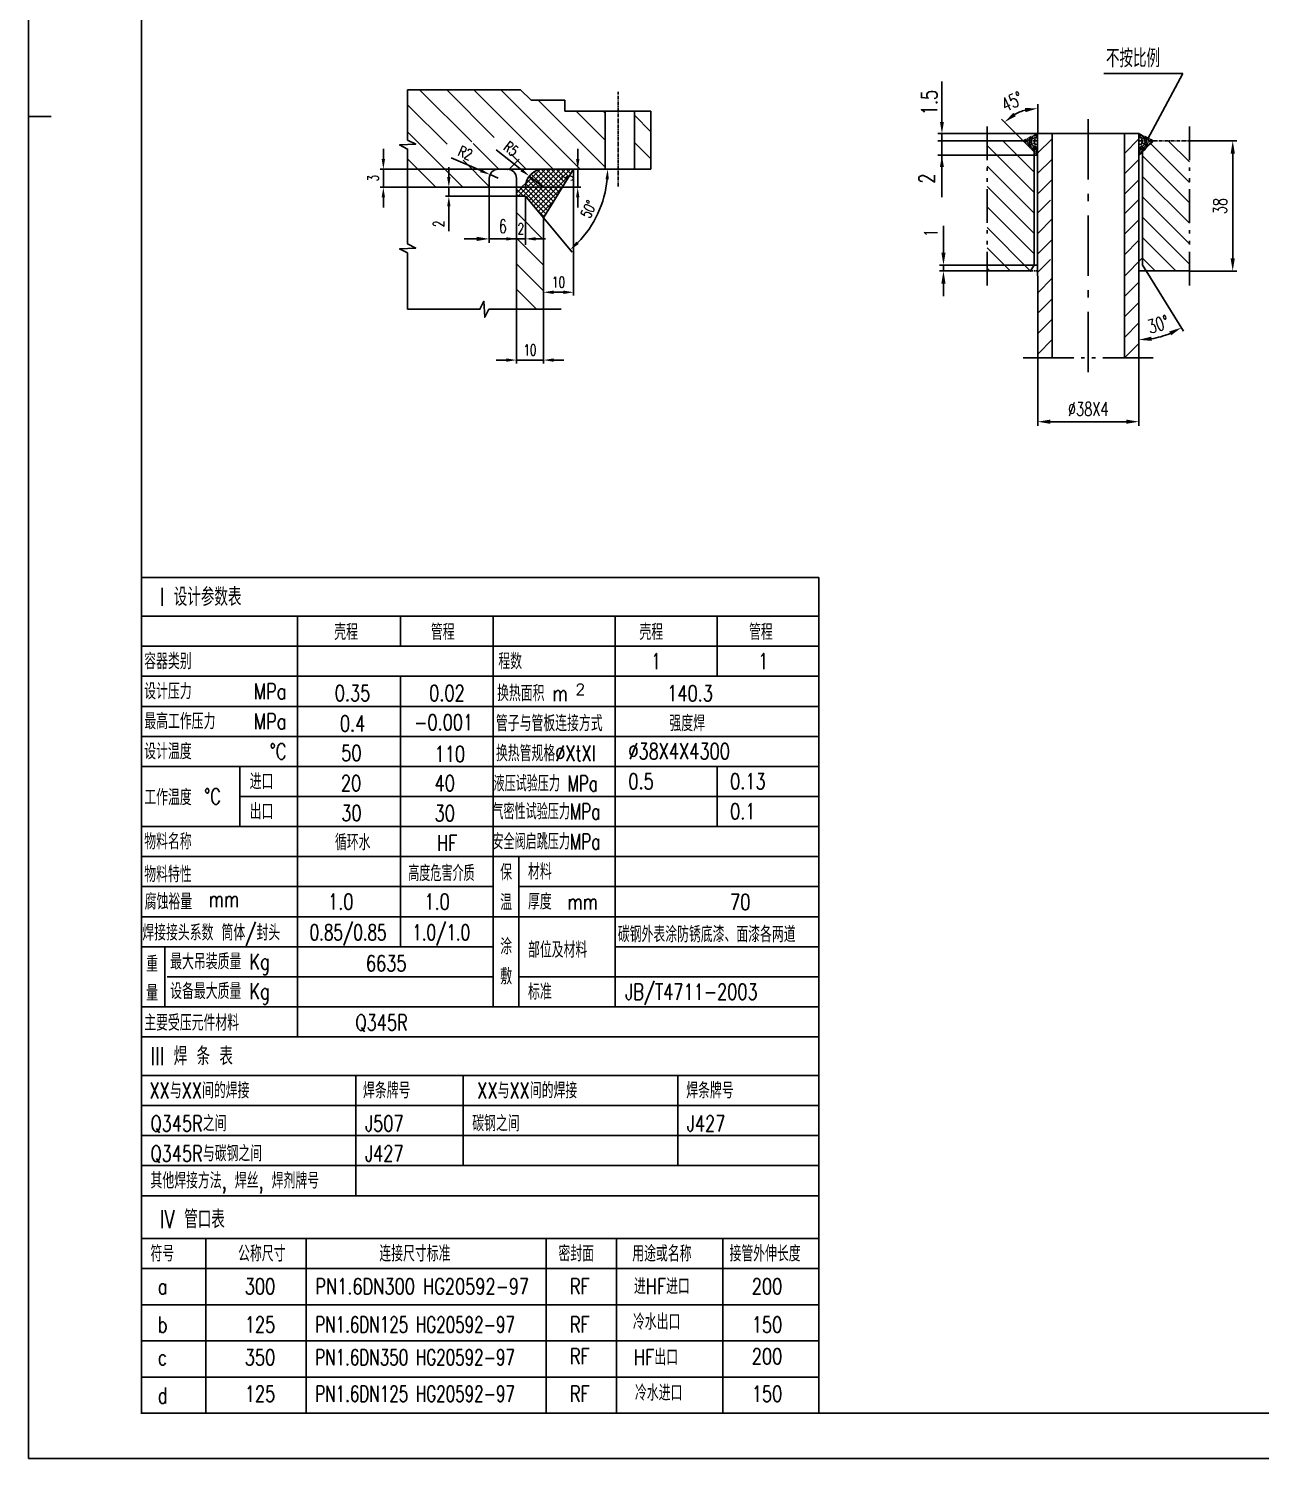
# Model space of a CAD drawing. Extents: x 13635 to 24147, y 6397 to 13822.
# Drawn here: x 13635 to 17045, y 6397 to 10353 of the extents above; entities that cross this region are included whole.
import ezdxf
from ezdxf.enums import TextEntityAlignment as Align

# ---------------------------------------------------------------- set-up
doc = ezdxf.new("R2010")
doc.units = 0
doc.header["$LTSCALE"] = 8
doc.linetypes.add('CENTER', pattern=[2, 1.25, -0.25, 0.25, -0.25])
for name, color, linetype in [('1', 1, 'Continuous'), ('2', 7, 'CENTER'), ('center', 2, 'CENTER'), ('HGJ', 1, 'Continuous'), ('hgjy', 7, 'Continuous'), ('K1', 4, 'Continuous'), ('tank', 1, 'Continuous'), ('zz', 1, 'Continuous')]:
    doc.layers.add(name, color=color, linetype=linetype)
doc.styles.add('hzfs', font='simplex.shx', dxfattribs={"width": 0.7, "bigfont": 'hzfs.shx'})
doc.styles.get("Standard").update_dxf_attribs({"font": 'txt', "width": 0.7, "bigfont": 'hztxt.shx'})
doc.dimstyles.new('ISO-25', dxfattribs={"dimtxt": 2.5, "dimasz": 2.5, "dimexe": 1.25, "dimexo": 0.625, "dimtad": 1, "dimtxsty": 'Standard', "dimcen": 2.5, "dimadec": 0, "dimazin": 0, "dimtfac": 1, "dimtmove": 0, "dimatfit": 3, "dimfxl": 1, "dimarcsym": 0})
doc.dimstyles.get("Standard").update_dxf_attribs({"dimtxt": 0.18, "dimasz": 0.18, "dimexe": 0.18, "dimexo": 0.0625, "dimgap": 0.09, "dimtad": 0, "dimtih": 1, "dimtoh": 1, "dimdec": 4, "dimzin": 0, "dimdsep": 46, "dimtxsty": 'Standard', "dimcen": 0.09, "dimadec": 0, "dimazin": 0, "dimtfac": 1, "dimtdec": 4, "dimtofl": 0, "dimtmove": 0, "dimatfit": 3, "dimfxl": 1, "dimtolj": 1, "dimtzin": 0, "dimarcsym": 0})

# ---------------------------------------------------------------- blocks, each defined once
blk = doc.blocks.new('*D156')
at = {"layer": 'Defpoints', "color": 0}
for p in [(14912.3, 9948.4), (14935.2, 9938.5)]:
    blk.add_point(p, dxfattribs=at)
at = {"layer": 'hgjy', "color": 4, "lineweight": -2}
for p, q in [((14886.6, 9959.5), (14804.8, 9994.8)), ((14935.2, 9938.5), (14912.3, 9948.4))]:
    blk.add_line(p, q, dxfattribs=at)
at = {"layer": 'hgjy', "color": 4}
blk.add_solid([(14888.4, 9963.8), (14884.7, 9955.2), (14912.3, 9948.4)], dxfattribs=at)
at = {"layer": 'hgjy', "color": 7, "insert": (14844, 10008.4), "char_height": 30, "attachment_point": 5, "rotation": 336.6453, "style": 'hzfs'}
blk.add_mtext('\\A1;R2', dxfattribs=at)
blk = doc.blocks.new('*D157')
at = {"layer": 'Defpoints', "color": 0}
for p in [(15020.9, 9944.4), (15060.2, 9913.5)]:
    blk.add_point(p, dxfattribs=at)
at = {"layer": 'hgjy', "color": 4, "lineweight": -2}
for p, q in [((14998.9, 9961.7), (14928.9, 10016.7)), ((15060.2, 9913.5), (15020.9, 9944.4))]:
    blk.add_line(p, q, dxfattribs=at)
at = {"layer": 'hgjy', "color": 4}
blk.add_solid([(15001.8, 9965.3), (14996, 9958), (15020.9, 9944.4)], dxfattribs=at)
at = {"layer": 'hgjy', "color": 7, "insert": (14970.2, 10019.8), "char_height": 30, "attachment_point": 5, "rotation": 321.826, "style": 'hzfs'}
blk.add_mtext('\\A1;R5', dxfattribs=at)
blk = doc.blocks.new('*D177')
at = {"color": 4, "lineweight": -2}
for p, q in [((14616.9, 9991.5), (14616.9, 10019.5)), ((15060.2, 9963.5), (14607.9, 9963.5)), ((14616.9, 9963.5), (14616.9, 9913.5)), ((14684.1, 9913.5), (14607.9, 9913.5)), ((14616.9, 9885.5), (14616.9, 9857.5))]:
    blk.add_line(p, q, dxfattribs=at)
at = {"color": 4}
for points in [[(14612.3, 9991.5), (14621.6, 9991.5), (14616.9, 9963.5)], [(14612.3, 9885.5), (14621.6, 9885.5), (14616.9, 9913.5)]]:
    blk.add_solid(points, dxfattribs=at)
at = {"layer": 'Defpoints', "color": 0}
for p in [(15060.2, 9963.5), (14616.9, 9913.5), (14684.1, 9913.5)]:
    blk.add_point(p, dxfattribs=at)
at = {"color": 7, "insert": (14588.9, 9938.5), "char_height": 30, "attachment_point": 5, "rotation": 90, "style": 'hzfs'}
blk.add_mtext('\\A1;3', dxfattribs=at)
blk = doc.blocks.new('*D178')
at = {"color": 4, "lineweight": -2}
for p, q in [((14798.2, 9941.5), (14798.2, 9969.5)), ((14985.2, 9913.5), (14789.2, 9913.5)), ((14798.2, 9913.5), (14798.2, 9888.5)), ((14985.2, 9888.5), (14789.2, 9888.5)), ((14798.2, 9860.5), (14798.2, 9792.5))]:
    blk.add_line(p, q, dxfattribs=at)
at = {"color": 4}
for points in [[(14793.5, 9941.5), (14802.8, 9941.5), (14798.2, 9913.5)], [(14793.5, 9860.5), (14802.8, 9860.5), (14798.2, 9888.5)]]:
    blk.add_solid(points, dxfattribs=at)
at = {"layer": 'Defpoints', "color": 0}
for p in [(14985.2, 9913.5), (14798.2, 9888.5), (14985.2, 9888.5)]:
    blk.add_point(p, dxfattribs=at)
at = {"color": 7, "insert": (14770.2, 9812.5), "char_height": 30, "attachment_point": 5, "rotation": 90, "style": 'hzfs'}
blk.add_mtext('\\A1;2', dxfattribs=at)
blk = doc.blocks.new('*D179')
at = {"color": 4, "lineweight": -2}
for p, q in [((14985.2, 9576), (14985.2, 9426.4)), ((15060.2, 9576), (15060.2, 9426.4)), ((14957.2, 9435.4), (14929.2, 9435.4)), ((15060.2, 9435.4), (14985.2, 9435.4)), ((15088.2, 9435.4), (15116.2, 9435.4))]:
    blk.add_line(p, q, dxfattribs=at)
at = {"color": 4}
for points in [[(14957.2, 9440.1), (14957.2, 9430.7), (14985.2, 9435.4)], [(15088.2, 9440.1), (15088.2, 9430.7), (15060.2, 9435.4)]]:
    blk.add_solid(points, dxfattribs=at)
at = {"layer": 'Defpoints', "color": 0}
for p in [(14985.2, 9576), (15060.2, 9576), (14985.2, 9435.4)]:
    blk.add_point(p, dxfattribs=at)
at = {"color": 7, "insert": (15022.7, 9463.4), "char_height": 30, "attachment_point": 5, "style": 'hzfs'}
blk.add_mtext('\\A1;10', dxfattribs=at)
blk = doc.blocks.new('*D180')
at = {"color": 4, "lineweight": -2}
for p, q in [((15143.3, 9963.5), (15143.3, 9614)), ((15060.2, 9828.9), (15060.2, 9614)), ((15115.3, 9623), (15088.2, 9623))]:
    blk.add_line(p, q, dxfattribs=at)
at = {"color": 4}
for points in [[(15088.2, 9627.7), (15088.2, 9618.3), (15060.2, 9623)], [(15115.3, 9627.7), (15115.3, 9618.3), (15143.3, 9623)]]:
    blk.add_solid(points, dxfattribs=at)
at = {"layer": 'Defpoints', "color": 0}
for p in [(15143.3, 9963.5), (15060.2, 9828.9), (15060.2, 9623)]:
    blk.add_point(p, dxfattribs=at)
at = {"color": 7, "insert": (15101.8, 9651), "char_height": 30, "attachment_point": 5, "style": 'hzfs'}
blk.add_mtext('\\A1;10', dxfattribs=at)
blk = doc.blocks.new('*D181')
at = {"color": 4, "lineweight": -2}
for p, q in [((14985.2, 9888.5), (14985.2, 9761.8)), ((15010.2, 9888.5), (15010.2, 9761.8)), ((14957.2, 9770.8), (14929.2, 9770.8)), ((15010.2, 9770.8), (14985.2, 9770.8)), ((15038.2, 9770.8), (15066.2, 9770.8))]:
    blk.add_line(p, q, dxfattribs=at)
at = {"color": 4}
for points in [[(14957.2, 9775.4), (14957.2, 9766.1), (14985.2, 9770.8)], [(15038.2, 9775.4), (15038.2, 9766.1), (15010.2, 9770.8)]]:
    blk.add_solid(points, dxfattribs=at)
at = {"layer": 'Defpoints', "color": 0}
for p in [(14985.2, 9888.5), (15010.2, 9888.5), (14985.2, 9770.8)]:
    blk.add_point(p, dxfattribs=at)
at = {"color": 7, "insert": (14997.7, 9798.8), "char_height": 30, "attachment_point": 5, "style": 'hzfs'}
blk.add_mtext('\\A1;2', dxfattribs=at)
blk = doc.blocks.new('*D182')
at = {"color": 4, "lineweight": -2}
for p, q in [((15155, 9991.5), (15155, 10019.5)), ((15230.5, 9963.5), (15146, 9963.5)), ((15155, 9913.5), (15155, 9963.5)), ((15010.2, 9913.5), (15164, 9913.5)), ((15155, 9885.5), (15155, 9857.5))]:
    blk.add_line(p, q, dxfattribs=at)
at = {"color": 4}
for points in [[(15150.4, 9991.5), (15159.7, 9991.5), (15155, 9963.5)], [(15150.4, 9885.5), (15159.7, 9885.5), (15155, 9913.5)]]:
    blk.add_solid(points, dxfattribs=at)
at = {"layer": 'Defpoints', "color": 0}
for p in [(15155, 9963.5), (15230.5, 9963.5), (15010.2, 9913.5)]:
    blk.add_point(p, dxfattribs=at)
at = {"color": 7, "insert": (15127, 9938.5), "char_height": 30, "attachment_point": 5, "rotation": 90, "style": 'hzfs'}
blk.add_mtext('\\A1;3', dxfattribs=at)
blk = doc.blocks.new('*D183')
at = {"color": 4, "lineweight": -2}
blk.add_line((15060.2, 9828.9), (15139.9, 9733.9), dxfattribs=at)
blk.add_arc((14947.3, 9963.5), 290.6, 315.5225, 354.4775, dxfattribs=at)
at = {"color": 4}
for points in [[(15231.9, 9935.7), (15241.2, 9935.3), (15237.9, 9963.5)], [(15157.8, 9756.4), (15151.5, 9763.3), (15134.1, 9740.8)]]:
    blk.add_solid(points, dxfattribs=at)
at = {"layer": 'Defpoints', "color": 0}
for p in [(15060.2, 9963.5), (15357.1, 9963.5), (15010.2, 9888.5), (15060.2, 9828.9), (15190.1, 9803.8)]:
    blk.add_point(p, dxfattribs=at)
at = {"color": 7, "insert": (15185.3, 9852.5), "char_height": 30, "attachment_point": 5, "rotation": 65, "style": 'hzfs'}
blk.add_mtext('\\A1;50°', dxfattribs=at)
blk = doc.blocks.new('*D163')
at = {"color": 4, "lineweight": -2}
for p, q in [((16167.4, 9733), (16167.4, 9806.7)), ((16418.1, 9697.9), (16156.1, 9698)), ((16167.4, 9682), (16167.4, 9698)), ((16288.2, 9682), (16156.1, 9682)), ((16167.4, 9647), (16167.4, 9612))]:
    blk.add_line(p, q, dxfattribs=at)
at = {"color": 4}
for points in [[(16161.6, 9733), (16173.2, 9733), (16167.4, 9698)], [(16161.5, 9647), (16173.2, 9647), (16167.4, 9682)]]:
    blk.add_solid(points, dxfattribs=at)
at = {"layer": 'Defpoints', "color": 0}
for p in [(16167.4, 9698), (16418.1, 9697.9), (16288.2, 9682)]:
    blk.add_point(p, dxfattribs=at)
at = {"color": 7, "insert": (16132.4, 9787.3), "char_height": 37.5, "attachment_point": 5, "rotation": 89.9894, "style": 'hzfs'}
blk.add_mtext('1', dxfattribs=at)
blk = doc.blocks.new('*D164')
at = {"color": 4, "lineweight": -2}
for p, q in [((16848.2, 10041.8), (16979.5, 10041.8)), ((16968.2, 10006.8), (16968.1, 9716.8)), ((16848.2, 9681.8), (16979.4, 9681.8))]:
    blk.add_line(p, q, dxfattribs=at)
at = {"color": 4}
for points in [[(16962.4, 10006.8), (16974, 10006.8), (16968.2, 10041.8)], [(16962.3, 9716.8), (16974, 9716.8), (16968.1, 9681.8)]]:
    blk.add_solid(points, dxfattribs=at)
at = {"layer": 'Defpoints', "color": 0}
for p in [(16848.2, 10041.8), (16848.2, 9681.8), (16968.1, 9681.8)]:
    blk.add_point(p, dxfattribs=at)
at = {"color": 7, "insert": (16933.2, 9861.4), "char_height": 37.5, "attachment_point": 5, "rotation": 89.9894, "style": 'hzfs'}
blk.add_mtext('38', dxfattribs=at)
blk = doc.blocks.new('*D165')
at = {"color": 4, "lineweight": -2}
blk.add_line((16728.2, 9681.9), (16832, 9515.8), dxfattribs=at)
blk.add_arc((16708.2, 9713.9), 222.4, 279.0274, 292.9667, dxfattribs=at)
at = {"color": 4}
for points in [[(16743.6, 9488.5), (16742.7, 9500.1), (16708.2, 9491.6)], [(16792.3, 9514.4), (16797.7, 9504), (16826, 9525.3)]]:
    blk.add_solid(points, dxfattribs=at)
at = {"layer": 'Defpoints', "color": 0}
for p in [(16708.2, 9704.6), (16718.2, 9697.9), (16728.2, 9681.9), (16749.4, 9495.4), (16708.2, 9441.9)]:
    blk.add_point(p, dxfattribs=at)
at = {"color": 7, "insert": (16762, 9534.4), "char_height": 37.5, "attachment_point": 5, "rotation": 16.6951, "style": 'hzfs'}
blk.add_mtext('30%%D', dxfattribs=at)
blk = doc.blocks.new('*D166')
at = {"color": 4, "lineweight": -2}
for p, q in [((16428.2, 9441.9), (16428.2, 9253.6)), ((16708.2, 9441.9), (16708.2, 9253.6)), ((16463.2, 9264.9), (16673.2, 9264.9))]:
    blk.add_line(p, q, dxfattribs=at)
at = {"color": 4}
for points in [[(16463.2, 9270.7), (16463.2, 9259.1), (16428.2, 9264.9)], [(16673.2, 9270.7), (16673.2, 9259.1), (16708.2, 9264.9)]]:
    blk.add_solid(points, dxfattribs=at)
at = {"layer": 'Defpoints', "color": 0}
for p in [(16428.2, 9441.9), (16708.2, 9441.9), (16708.2, 9264.9)]:
    blk.add_point(p, dxfattribs=at)
at = {"color": 7, "insert": (16568.2, 9299.9), "char_height": 37.5, "attachment_point": 5, "style": 'hzfs'}
blk.add_mtext('%%C38X4', dxfattribs=at)
blk = doc.blocks.new('*D167')
at = {"color": 4, "lineweight": -2}
for p, q in [((16428.2, 10061.9), (16428.2, 10143)), ((16388.3, 10041.9), (16328.5, 10101.7))]:
    blk.add_line(p, q, dxfattribs=at)
blk.add_arc((16428.2, 10002), 129.7, 105.5059, 119.4837, dxfattribs=at)
at = {"color": 4}
for points in [[(16392.7, 10132.8), (16394.3, 10121.3), (16428.2, 10131.8)], [(16367.8, 10110.3), (16360.8, 10119.6), (16336.5, 10093.8)]]:
    blk.add_solid(points, dxfattribs=at)
at = {"layer": 'Defpoints', "color": 0}
for p in [(16394.6, 10127.3), (16428.2, 10061.9), (16388.3, 10041.9), (16428.3, 10001.9), (16428.2, 9895.6)]:
    blk.add_point(p, dxfattribs=at)
at = {"color": 7, "insert": (16357.5, 10150.8), "char_height": 37.5, "attachment_point": 5, "rotation": 25.3928, "style": 'hzfs'}
blk.add_mtext('45°', dxfattribs=at)

msp = doc.modelspace()

# ---------------------------------------------------------------- hatches: boundary and pattern name
h = msp.add_hatch()
h.set_pattern_fill('ANSI37', color=256, scale=78.125, angle=-90, style=0)
h.set_pattern_definition([(315, (12131.938, 21917.759), (6.90534, 6.90534), []), (45, (12131.938, 21917.759), (-6.90534, 6.90534), [])])
h.paths.add_polyline_path([(15060.21502, 9828.87964), (15143.32811, 9963.46731), (15060.21502, 9963.46731, 0.4142135624), (15010.21502, 9913.46731), (14985.21502, 9913.46731), (14985.21502, 9888.46731), (15010.21502, 9888.46731)])

# ---------------------------------------------------------------- linework, layer by layer
for p, q in [((13634.88427, 13821.68095), (13634.88427, 6396.68095)), ((16611.19919, 10228.0197), (16829.93106, 10228.0197)), ((16829.93106, 10228.0197), (16732.1649, 10045.90009)), ((14717.39912, 10183.10471), (14861.40818, 10039.09566)), ((14792.23459, 10183.10471), (14923.85455, 10051.48476)), ((14867.07006, 10183.10471), (15086.70746, 9963.46731)), ((14941.90553, 10183.10471), (15161.54293, 9963.46731)), ((14684.13748, 10141.53089), (14793.30925, 10032.35912)), ((15045.70117, 10154.14454), (15230.52752, 9969.31819)), ((13634.88427, 10109.18095), (13697.38427, 10109.18095)), ((15150.27636, 10124.40481), (15230.52752, 10044.15366)), ((15225.11183, 10124.40481), (15230.52752, 10118.98912)), ((15311.77752, 10112.57459), (15357.09002, 10067.26209)), ((14684.13748, 10066.69542), (14837.36559, 9913.46731)), ((14865.80231, 10034.70153), (14937.03652, 9963.46731)), ((15311.77752, 10037.73912), (15357.09002, 9992.42662)), ((14684.13748, 9991.85995), (14762.53012, 9913.46731)), ((14837.53362, 9988.13475), (14910.21502, 9915.45335)), ((14964.60658, 9963.07858), (14992.9463, 9991.4183)), ((14970.5897, 10004.7496), (15011.87199, 9963.46731)), ((15060.21502, 9828.87964), (15143.32811, 9963.46731)), ((15217.56502, 9963.46731), (15218.37758, 9964.27987)), ((14999.18522, 9913.46731), (15011.844, 9926.1261)), ((15010.21502, 9888.46731), (15060.21502, 9828.87964)), ((14664.0863, 8643.55595), (14664.0863, 8726.68095)), ((15540.70517, 8560.43095), (15540.70517, 8726.68095)), ((13947.38427, 8560.43095), (15822.38427, 8560.43095)), ((14664.0863, 7812.30595), (14664.0863, 8560.43095)), ((15229.88427, 8477.30595), (15822.38427, 8477.30595)), ((14219.42163, 8311.05595), (14219.42163, 8144.80595)), ((15540.70517, 8144.80595), (15540.70517, 8311.05595)), ((14012.34906, 7812.30595), (14012.34906, 7646.05595)), ((14838.00927, 7456.05595), (14838.00927, 7206.68095)), ((13634.88427, 6396.68095), (24147.38427, 6396.68095))]:
    msp.add_line(p, q)
at = {"color": 4}
for p, q in [((16163.14905, 10094.43559), (16163.12837, 10206.31059)), ((16163.15274, 10074.46165), (16163.14673, 10106.96165)), ((16428.165, 10061.89988), (16151.85169, 10061.93767)), ((16163.15874, 10041.96165), (16163.15505, 10061.93559)), ((16288.28344, 10041.95179), (16151.84799, 10041.96373)), ((16388.24801, 10041.93331), (16151.84799, 10041.96373)), ((16163.15874, 10041.96165), (16163.16604, 10002.48481)), ((16163.16475, 10009.46165), (16163.17076, 9976.96165)), ((16427.75317, 10002.44917), (16151.8407, 10002.48689)), ((16163.17205, 9969.98481), (16163.18753, 9886.23481)), ((14910.21502, 9913.46731), (14910.21502, 9759.50956)), ((14985.21502, 9888.46731), (14985.21502, 9759.50956)), ((14875.21502, 9770.75956), (14840.21502, 9770.75956)), ((14985.21502, 9770.75956), (14910.21502, 9770.75956)), ((15020.21502, 9770.75956), (15055.21502, 9770.75956))]:
    msp.add_line(p, q, dxfattribs=at)
at = {"color": 1}
for p, q in [((16428.16498, 9895.65005), (16428.16498, 10061.89993)), ((16428.16498, 10061.89993), (16468.16494, 10061.89993)), ((16468.16494, 10061.89993), (16468.16494, 9895.65005)), ((16468.16494, 10061.89993), (16568.16494, 10061.89993)), ((16668.16494, 10061.89993), (16568.16494, 10061.89993)), ((16708.1649, 10061.89993), (16668.16494, 10061.89993)), ((16668.28722, 10061.8814), (16668.25643, 9704.92191)), ((16708.28718, 10061.87399), (16708.28348, 10041.8741)), ((16418.19057, 9697.9164), (16418.13179, 10015.2057)), ((16708.1649, 10001.90009), (16708.1649, 10041.90005)), ((16708.27607, 10001.87414), (16708.28348, 10041.8741)), ((16718.2198, 9697.9164), (16718.27858, 10015.2057)), ((16708.22099, 9704.55174), (16708.27607, 10001.87414)), ((14910.21502, 9913.46731), (14684.13748, 9913.46731)), ((16428.16498, 9894.60524), (16428.18938, 9441.90005)), ((16468.16494, 9895.65005), (16468.15394, 9441.90005)), ((16408.18459, 9681.89982), (16418.17321, 9697.88861)), ((16418.13448, 9697.88861), (16428.13451, 9697.88861)), ((16668.25643, 9704.92191), (16668.25643, 9441.90005)), ((16708.22099, 9704.55174), (16708.22099, 9441.90005)), ((16728.22577, 9681.89982), (16718.23716, 9697.88861)), ((16848.16505, 9681.89982), (16708.2168, 9681.89982))]:
    msp.add_line(p, q, dxfattribs=at)
at = {"color": 0, "linetype": 'ByBlock'}
for p, q in [((15210.63566, 9963.46731), (15323.98633, 9963.46731)), ((15010.21502, 9888.46731), (15010.21502, 9753.84093)), ((14985.21502, 9843.291), (14985.21502, 9753.84093)), ((15060.21502, 9768.31312), (15060.21502, 9626.12937)), ((16408.18459, 9681.89982), (16288.16502, 9681.89982))]:
    msp.add_line(p, q, dxfattribs=at)
for points in [[(14684.13748, 10183.10471), (14684.13748, 10044.23168), (14706.41265, 10032.88192), (14661.86232, 10030.58144), (14684.13748, 10019.23168), (14684.13748, 9912.49605)], [(14684.13748, 9912.49605), (14684.13748, 9756.72538), (14706.41265, 9745.37562), (14661.86232, 9743.07514), (14684.13748, 9731.72538), (14684.13748, 9575.95471)], [(14684.13748, 9575.95471), (14884.055, 9575.95471), (14895.40477, 9598.22988), (14897.70524, 9553.67955), (14909.055, 9575.95471), (15108.97252, 9575.95471)]]:
    msp.add_lwpolyline(points)
at = {"color": 1}
msp.add_point((16408.18459, 9681.89982), dxfattribs=at)
at = {"color": 4}
for points in [[(16157.73238, 10094.43459), (16168.56571, 10094.43659), (16163.15505, 10061.93559)], [(16157.75538, 9969.98381), (16168.58871, 9969.98581), (16163.16604, 10002.48481)], [(14875.21502, 9776.5929), (14875.21502, 9764.92623), (14910.21502, 9770.75956)]]:
    msp.add_solid(points, dxfattribs=at)
at = {"layer": '1', "color": 2}
for p, q in [((16568.21434, 9935.23329), (16568.22979, 10101.90009)), ((16568.20881, 9875.23345), (16568.21072, 9895.23333)), ((16568.18974, 9668.56669), (16568.20518, 9835.23329)), ((16568.18401, 9608.56646), (16568.18592, 9628.56654)), ((16568.16494, 9401.8999), (16568.18039, 9568.56669))]:
    msp.add_line(p, q, dxfattribs=at)
at = {"layer": '1', "color": 3}
for p, q in [((16288.16502, 10081.90001), (16288.16502, 9988.56677)), ((16848.16505, 10081.90001), (16848.16505, 9988.56677)), ((16288.16502, 9968.56669), (16288.16502, 9958.56665)), ((16288.16502, 9938.56677), (16288.16502, 9928.56673)), ((16848.16505, 9968.56669), (16848.16505, 9958.56665)), ((16848.16505, 9938.56677), (16848.16505, 9928.56673)), ((16288.16502, 9908.56665), (16288.16502, 9815.23341)), ((16848.16505, 9908.56665), (16848.16505, 9815.23341)), ((16288.16502, 9795.23333), (16288.16502, 9785.23329)), ((16848.16505, 9795.23333), (16848.16505, 9785.23329)), ((16288.16502, 9765.23341), (16288.16502, 9755.23337)), ((16288.16502, 9735.23329), (16288.16502, 9641.90005)), ((16848.16505, 9765.23341), (16848.16505, 9755.23337)), ((16848.16505, 9735.23329), (16848.16505, 9641.90005)), ((16288.16502, 9689.26219), (16295.52929, 9681.9002)), ((16388.16502, 9441.90005), (16528.16498, 9441.90005)), ((16548.16505, 9441.90005), (16558.1649, 9441.90005)), ((16578.16498, 9441.90005), (16588.16502, 9441.90005)), ((16608.1649, 9441.90005), (16748.16505, 9441.90005))]:
    msp.add_line(p, q, dxfattribs=at)
at = {"layer": '1', "color": 0}
for p, q in [((16288.16502, 10028.62319), (16418.16494, 9898.66169)), ((16418.16494, 9955.22183), (16331.46107, 10041.90005)), ((16468.16494, 10047.71365), (16428.16498, 10007.72551)), ((16708.1649, 10047.2618), (16668.16494, 10007.27366)), ((16740.66231, 10034.3973), (16848.16505, 9926.92641)), ((16848.16505, 9983.48654), (16789.73419, 10041.90005)), ((16418.16494, 9842.10156), (16288.16502, 9972.06305)), ((16428.16498, 9951.16538), (16468.16494, 9991.15351)), ((16668.16494, 9950.71353), (16708.1649, 9990.70166)), ((16848.16505, 9870.36627), (16718.16494, 10000.32786)), ((16468.16494, 9934.59338), (16428.16498, 9894.60524)), ((16708.1649, 9934.14153), (16668.16494, 9894.15339)), ((16718.16494, 9943.76764), (16848.16505, 9813.80614)), ((16288.16502, 9915.50292), (16418.16494, 9785.54143)), ((16418.16494, 9728.98122), (16288.16502, 9858.94259)), ((16463.31106, 9877.55875), (16428.18938, 9842.44744)), ((16708.1649, 9880.07229), (16668.16494, 9840.08415)), ((16848.16486, 9757.246), (16718.16494, 9887.20732)), ((16428.18938, 9785.88736), (16468.15394, 9825.8403)), ((16668.16494, 9783.52402), (16708.1649, 9823.51215)), ((16718.16494, 9830.64718), (16848.16505, 9700.68568)), ((16288.16502, 9802.38246), (16405.99071, 9684.59147)), ((16810.37933, 9681.9002), (16718.16494, 9774.08706)), ((16352.10621, 9681.89982), (16288.16502, 9745.82232)), ((16468.15394, 9769.27969), (16428.18938, 9729.32713)), ((16708.1649, 9766.95202), (16668.16494, 9726.96388)), ((16463.31106, 9713.49725), (16428.18938, 9678.38595)), ((16718.22351, 9717.95639), (16668.25643, 9668.00431)), ((16718.16494, 9717.52687), (16753.80241, 9681.89982)), ((16428.18938, 9621.82586), (16468.15394, 9661.7788)), ((16668.25643, 9611.44379), (16708.22099, 9651.39674)), ((16468.15394, 9605.21819), (16428.18938, 9565.26563)), ((16708.22099, 9594.8366), (16668.25643, 9554.88404)), ((16428.18938, 9508.70549), (16468.15394, 9548.65805)), ((16668.25643, 9498.32352), (16708.22099, 9538.27647)), ((16468.15394, 9492.09792), (16428.18938, 9452.14536)), ((16708.22099, 9481.71633), (16668.39306, 9441.90005))]:
    msp.add_line(p, q, dxfattribs=at)
at = {"layer": '1'}
for p, q in [((15060.21502, 9768.31312), (14985.21502, 9843.291)), ((14985.21502, 9772.59093), (15060.21502, 9697.61305)), ((15060.21502, 9801.81189), (15060.21502, 9676.81189)), ((15060.21502, 9626.91279), (14985.21502, 9701.89047)), ((14985.21502, 9631.1904), (15040.46701, 9575.95471))]:
    msp.add_line(p, q, dxfattribs=at)
at = {"layer": '1', "color": 7}
for p, q in [((13947.38427, 8726.68095), (15822.38427, 8726.68095)), ((14379.37006, 8726.68095), (14379.37006, 7562.93095)), ((14921.13427, 8726.68095), (14921.13427, 7895.43095)), ((15259.02608, 8726.68095), (15259.02608, 7646.05595)), ((13947.38427, 8643.55595), (15728.63427, 8643.55595)), ((13947.38427, 8643.55595), (15822.38427, 8643.55595)), ((13947.38427, 8477.30595), (15822.38427, 8477.30595)), ((13947.38427, 8394.18095), (14921.13427, 8394.18095)), ((14921.13427, 8394.18095), (15728.63427, 8394.18095)), ((14992.38427, 8394.18095), (15822.38427, 8394.18095)), ((13947.38427, 8311.05595), (14921.13427, 8311.05595)), ((13947.38427, 8311.05595), (14921.13427, 8311.05595)), ((14921.13427, 8311.05595), (15822.38427, 8311.05595)), ((14219.42163, 8227.93095), (14921.13427, 8227.93095)), ((14921.13427, 8227.93095), (15822.38427, 8227.93095)), ((13947.38427, 8144.80595), (14921.13427, 8144.80595)), ((14921.13427, 8144.80595), (15822.38427, 8144.80595)), ((13947.38427, 8061.68095), (14921.13427, 8061.68095)), ((14921.13427, 8061.68095), (15822.38427, 8061.68095)), ((14992.38427, 8061.68095), (14992.38427, 7729.18095)), ((13947.38427, 7978.55595), (14921.13427, 7978.55595)), ((14992.38427, 7978.55595), (15822.38427, 7978.55595)), ((15229.88427, 7978.55595), (15822.38427, 7978.55595)), ((13947.38427, 7895.43095), (14921.13427, 7895.43095)), ((13947.38427, 7895.43095), (14921.13427, 7895.43095)), ((13947.38427, 7895.43095), (14921.13427, 7895.43095)), ((14921.13427, 7895.43095), (14921.13427, 7646.05595)), ((14921.13427, 7895.43095), (15822.38427, 7895.43095)), ((14921.13427, 7895.43095), (15822.38427, 7895.43095)), ((14992.38427, 7895.43095), (14992.38427, 7646.05595)), ((13947.38427, 7812.30595), (14921.13427, 7812.30595)), ((13947.38427, 7812.30595), (14921.13427, 7812.30595)), ((15259.02608, 7812.30595), (15822.38427, 7812.30595)), ((14018.4547, 7729.18095), (14921.13427, 7729.18095)), ((14992.38427, 7729.18095), (15822.38427, 7729.18095)), ((13947.38427, 7646.05595), (15822.38427, 7646.05595)), ((13947.38427, 7456.05595), (15822.38427, 7456.05595)), ((14541.13427, 7456.05595), (14541.13427, 7123.55595)), ((15431.75927, 7456.05595), (15431.75927, 7206.68095)), ((13947.38427, 7372.93095), (15822.38427, 7372.93095)), ((13947.38427, 7289.80595), (15822.38427, 7289.80595)), ((13947.38427, 7206.68095), (15728.63427, 7206.68095)), ((13947.38427, 7206.68095), (15822.38427, 7206.68095)), ((13947.38427, 7123.55595), (15728.63427, 7123.55595)), ((15822.38427, 7004.80595), (13947.38427, 7004.80595)), ((14125.50927, 6521.68095), (14125.50927, 7004.80595)), ((14403.59899, 6521.68095), (14403.59899, 7004.80595)), ((15068.01115, 6521.68095), (15068.01115, 7004.80595)), ((15262.11318, 6521.68095), (15262.11318, 7004.80595)), ((15556.63402, 6521.68095), (15556.63402, 7004.80595)), ((15822.38427, 6921.68095), (13947.38427, 6921.68095)), ((15822.38427, 6821.68095), (13947.38427, 6821.68095)), ((15822.38427, 6721.68095), (13947.38427, 6721.68095)), ((15822.38427, 6621.68095), (13947.38427, 6621.68095)), ((15822.38427, 6521.68095), (13947.38427, 6521.68095))]:
    msp.add_line(p, q, dxfattribs=at)
at = {"layer": '1', "color": 3}
for p in [(16428.18938, 9441.90005), (16708.22099, 9441.90005), (16708.22099, 9441.90005), (16708.22099, 9441.90005)]:
    msp.add_point(p, dxfattribs=at)
at = {"layer": '2'}
for p, q in [((16388.16502, 10041.90005), (16428.16498, 10061.89993)), ((16388.16502, 10041.90005), (16428.16498, 10051.90009)), ((16428.16498, 10061.89993), (16398.16505, 10041.90005)), ((16428.16498, 10061.89993), (16408.1649, 10041.90005)), ((16428.16498, 10061.89993), (16418.16494, 10041.90005)), ((16428.16498, 10061.89993), (16428.16498, 10041.90005)), ((16748.16505, 10041.90005), (16708.1649, 10061.89993)), ((16708.1649, 10061.89993), (16738.16502, 10041.90005)), ((16708.1649, 10061.89993), (16728.16498, 10041.90005)), ((16708.1649, 10061.89993), (16718.16494, 10041.90005)), ((16708.1649, 10061.89993), (16708.1649, 10041.90005)), ((16748.16505, 10041.90005), (16708.1649, 10051.90009)), ((16708.25639, 9895.62411), (16708.28718, 10061.87399)), ((16708.28718, 10061.87399), (16718.28352, 10041.87225)), ((16708.28718, 10061.87399), (16728.28355, 10041.8704)), ((16708.28718, 10061.87399), (16738.2834, 10041.86855)), ((16388.16502, 10041.90005), (16288.16502, 10041.90005)), ((16428.16498, 10001.90009), (16388.16502, 10041.90005)), ((16388.16502, 10041.90005), (16428.16498, 10041.90005)), ((16388.16502, 10041.90005), (16428.16498, 10031.90001)), ((16388.16502, 10041.90005), (16428.16498, 10021.89997)), ((16388.16502, 10041.90005), (16428.16498, 10011.89993)), ((16388.16502, 10041.90005), (16428.16498, 10001.90009)), ((16428.16498, 10001.90009), (16398.16505, 10041.90005)), ((16428.16498, 10001.90009), (16408.1649, 10041.90005)), ((16428.16498, 10001.90009), (16418.16494, 10041.90005)), ((16428.16498, 10001.90009), (16428.16498, 10041.90005)), ((16708.1649, 10001.90009), (16748.16505, 10041.90005)), ((16748.16505, 10041.90005), (16708.1649, 10041.90005)), ((16748.16505, 10041.90005), (16708.1649, 10031.90001)), ((16748.16505, 10041.90005), (16708.1649, 10021.89997)), ((16748.16505, 10041.90005), (16708.1649, 10011.89993)), ((16748.16505, 10041.90005), (16708.1649, 10001.90009)), ((16708.1649, 10001.90009), (16738.16502, 10041.90005)), ((16708.1649, 10001.90009), (16728.16498, 10041.90005)), ((16708.1649, 10001.90009), (16718.16494, 10041.90005)), ((16708.27607, 10001.87414), (16718.28352, 10041.87225)), ((16708.27607, 10001.87414), (16728.28355, 10041.8704)), ((16708.27607, 10001.87414), (16738.2834, 10041.86855)), ((16748.16505, 10041.90005), (16848.16505, 10041.90005)), ((16428.16498, 9895.65005), (16428.16498, 10001.90009)), ((16278.16502, 9681.89982), (16428.18938, 9681.89982))]:
    msp.add_line(p, q, dxfattribs=at)
at = {"layer": 'center'}
msp.add_line((15267.311, 9915.93596), (15267.311, 10177.56474), dxfattribs=at)
at = {"layer": 'Defpoints', "color": 0, "linetype": 'ByBlock'}
for p in [(16148.65941, 10041.90005), (16718.16494, 10011.89123), (16708.1649, 10001.90009), (15060.21502, 9963.46731), (15143.32811, 9963.46731), (15210.63566, 9963.46731), (14985.21502, 9913.46731), (14985.21502, 9888.46731), (14985.21502, 9888.46731), (15010.21502, 9888.46731), (15010.21502, 9888.46731), (14985.21502, 9843.291), (15060.21502, 9828.87964), (15177.03543, 9812.35647), (14985.21502, 9772.59093), (15060.21502, 9768.31312), (16728.22577, 9681.89982), (16728.22577, 9681.89982), (15060.21502, 9644.87937)]:
    msp.add_point(p, dxfattribs=at)
at = {"layer": 'Defpoints', "color": 3, "linetype": 'ByBlock'}
msp.add_point((16288.16502, 10041.90005), dxfattribs=at)
at = {"layer": 'HGJ'}
msp.add_line((15328.31475, 9963.46731), (15060.21502, 9963.46731), dxfattribs=at)
at = {"layer": 'K1', "const_width": 5}
msp.add_lwpolyline([(24022.38427, 6521.68095), (24022.38427, 13696.68095), (13947.38427, 13696.68095), (13947.38427, 6521.68095)], close=True, dxfattribs=at)
at = {"layer": 'tank'}
for p, q in [((13947.38427, 6521.68095), (13947.38427, 8833.55595)), ((13947.38427, 8833.55595), (15822.38427, 8833.55595)), ((15822.38427, 6521.68095), (15822.38427, 8833.55595)), ((13947.38427, 7562.93095), (15822.38427, 7562.93095)), ((13947.38427, 7562.93095), (15822.38427, 7562.93095)), ((15822.38427, 7123.55595), (13947.38427, 7123.55595)), ((13947.38427, 6521.68095), (13947.38427, 7123.55595))]:
    msp.add_line(p, q, dxfattribs=at)
at = {"layer": 'zz'}
for p, q in [((14684.13748, 10183.10471), (14996.87985, 10183.10471)), ((14996.87985, 10183.10471), (15025.84002, 10154.14454)), ((15119.59002, 10154.14454), (15025.84002, 10154.14454)), ((15119.59002, 10124.40481), (15119.59002, 10154.14454)), ((15119.59002, 10124.40481), (15357.09002, 10124.40481)), ((15230.52752, 10124.40481), (15230.52752, 9963.46731)), ((15311.77752, 9963.46731), (15311.77752, 10124.40481)), ((15357.09002, 10124.40481), (15357.09002, 9963.46731)), ((14910.21502, 9938.46731), (14910.21502, 9913.46731)), ((14935.21502, 9963.46731), (14960.21502, 9963.46731)), ((14985.21502, 9938.46731), (14985.21502, 9575.95471)), ((15060.21502, 9963.46731), (15357.09002, 9963.46731)), ((15060.21502, 9963.46731), (15357.09002, 9963.46731)), ((14910.21502, 9913.46731), (14684.13748, 9913.46731)), ((15010.53071, 9913.46731), (14985.21502, 9913.46731)), ((15010.21502, 9888.46731), (14985.21502, 9888.46731)), ((15060.21502, 9575.95471), (15060.21502, 9828.87964))]:
    msp.add_line(p, q, dxfattribs=at)
for centre, radius, start, end in [((14935.21502, 9938.46731), 25, 90, 180), ((14960.21502, 9938.46731), 25, 0, 90), ((15060.21502, 9913.46731), 50, 90, 180)]:
    msp.add_arc(centre, radius, start, end, dxfattribs=at)
for p in [(14960.21502, 9963.46731), (14910.21502, 9913.46731), (14910.21502, 9913.46731), (14910.21502, 9913.46731)]:
    msp.add_point(p, dxfattribs=at)

# ---------------------------------------------------------------- texts
at = {"style": 'hzfs', "width": 0.75}
msp.add_text('不按比例', height=50, dxfattribs=at).set_placement((16692.05522, 10245.45195), align=Align.CENTER)
at = {"color": 0, "style": 'hzfs', "width": 0.75}
for s, p in [('1.5', (16150.31024, 10112.58641)), ('2', (16143.02277, 9923.50286))]:
    msp.add_text(s, height=43.75, rotation=90.01058953, dxfattribs=at).set_placement(p)
at = {"style": 'hzfs'}
for s, height, width, p in [(' I 设计参数表', 50, 0.75, (13972.38427, 8780.11845)), ('壳程', 43.75, 0.75, (14481.03819, 8682.93095)), ('管程', 43.75, 0.75, (14748.56183, 8682.93095)), ('壳程', 43.75, 0.75, (15325.77203, 8682.93095)), ('管程', 43.75, 0.75, (15629.27774, 8682.93095)), ('容器类别', 43.75, 0.75, (13955.12104, 8601.99345)), ('程数', 43.75, 0.75, (14935.31904, 8601.99345)), ('1', 43.75, 0.75, (15357.96373, 8601.99345)), ('1', 43.75, 0.75, (15654.40158, 8601.99345)), ('设计压力', 43.75, 0.75, (13955.12104, 8518.86845)), ('换热面积 m', 43.75, 0.75, (14931.75429, 8513.56331)), ('140.3', 43.75, 0.75, (15402.84287, 8513.56331)), ('最高工作压力', 43.75, 0.75, (13955.12104, 8435.74345)), ('管子与管板连接方式', 43.75, 0.75, (14928.59195, 8430.43831)), ('强度焊', 43.75, 0.75, (15408.79206, 8430.43831)), ('设计温度', 43.75, 0.75, (13955.12104, 8352.61845)), ('换热管规格%%cXtXl', 43.75, 0.75, (14928.59195, 8347.31331)), ('进口', 43.75, 0.75, (14246.97508, 8269.49345)), ('液压试验压力 MPa', 43.75, 0.7, (14922.04886, 8263.92687)), ('工作温度', 43.75, 0.75, (13955.12104, 8225.56381)), ('出口', 43.75, 0.75, (14246.97508, 8186.36845)), ('气密性试验压力MPa', 43.75, 0.7, (14918.97605, 8186.36845)), ('物料名称', 43.75, 0.75, (13955.12104, 8103.24345)), ('循环水', 43.75, 0.75, (14482.89792, 8101.05595)), ('HF', 43.75, 0.75, (14765.65912, 8099.15058)), ('安全阀启跳压力MPa', 43.75, 0.7, (14918.97605, 8103.24345)), ('物料特性', 43.75, 0.75, (13955.12104, 8012.57454)), ('高度危害介质', 43.75, 0.7, (14685.86424, 8015.70724)), ('材料', 43.75, 0.75, (15017.38427, 8020.11845)), ('腐蚀裕量', 43.75, 0.75, (13956.36216, 7936.99345)), ('1.0', 43.75, 0.75, (14463.85065, 7936.99345)), ('1.0', 43.75, 0.75, (14730.33318, 7936.99345)), ('厚度', 43.75, 0.75, (15017.38427, 7936.99345)), ('焊接接头系数 筒体/封头', 43.75, 0.75, (13949.75879, 7851.26229)), ('0.85/0.85', 43.75, 0.7, (14413.13596, 7851.94025)), ('1.0/1.0', 43.75, 0.7, (14697.11133, 7851.94025)), ('碳钢外表涂防锈底漆、面漆各两道', 43.75, 0.75, (15266.01389, 7846.56486)), ('最大吊装质量 Kg', 43.75, 0.75, (14026.90896, 7771.24835)), ('部位及材料', 43.75, 0.75, (15017.38427, 7803.62624)), ('设备最大质量 Kg', 43.75, 0.75, (14026.90896, 7689.20018)), ('标准', 43.75, 0.75, (15017.38427, 7687.61845)), ('JB/T4711-2003', 43.75, 0.75, (15286.1038, 7687.61845)), ('主要受压元件材料', 43.75, 0.75, (13955.12104, 7601.88729)), (' Q345R', 43.75, 0.75, (14517.22032, 7602.71709)), ('III 焊 条 表      ', 50, 0.75, (13972.38427, 7509.49345)), ('XX与XX间的焊接', 43.75, 0.75, (13969.70135, 7414.49345)), ('焊条牌号', 43.75, 0.75, (14560.54522, 7414.49345)), ('XX与XX间的焊接', 43.75, 0.75, (14877.07991, 7414.49345)), ('焊条牌号', 43.75, 0.75, (15455.41554, 7414.49345)), ('Q345R之间', 43.75, 0.75, (13972.38427, 7323.29195)), ('J507', 43.75, 0.75, (14566.13427, 7323.29195)), ('碳钢之间', 43.75, 0.75, (14863.00927, 7323.29195)), ('J427', 43.75, 0.75, (15456.75927, 7323.29195)), ('Q345R与碳钢之间', 43.75, 0.75, (13972.38427, 7240.16695)), ('J427', 43.75, 0.75, (14566.13427, 7240.16695)), ('其他焊接方法, 焊丝, 焊剂牌号', 43.75, 0.75, (13972.38427, 7165.11845)), (' IV 管口表', 50, 0.75, (13972.38427, 7058.24345)), ('符号', 43.75, 0.75, (13972.38427, 6963.24345)), ('公称尺寸', 43.75, 0.75, (14214.85245, 6963.24345)), ('连接尺寸标准', 43.75, 0.75, (14605.79828, 6963.24345)), ('密封面', 43.75, 0.75, (15101.72585, 6963.24345)), ('用途或名称', 43.75, 0.75, (15305.94671, 6963.24345)), ('接管外伸长度', 43.75, 0.75, (15575.17868, 6963.24345)), ('300', 43.75, 0.75, (14233.30696, 6872.60954)), ('PN1.6DN300 HG20592-97', 43.75, 0.75, (14428.59899, 6872.60954)), ('RF', 43.75, 0.75, (15133.28919, 6872.60954)), ('进HF进口', 43.75, 0.75, (15310.65511, 6872.60954)), ('200', 43.75, 0.75, (15636.86357, 6872.60954)), ('a', 43.75, 0.75, (13992.83544, 6872.60954)), ('b', 43.75, 0.75, (13992.83544, 6766.95788)), ('125', 43.75, 0.75, (14233.30696, 6766.95788)), ('PN1.6DN125 HG20592-97', 43.75, 0.7, (14428.59899, 6766.95788)), ('RF', 43.75, 0.75, (15133.28919, 6766.95788)), ('冷水出口', 43.75, 0.75, (15307.7615, 6774.47074)), ('150', 43.75, 0.75, (15636.86357, 6766.95788)), ('350', 43.75, 0.75, (14233.30696, 6676.32391)), ('PN1.6DN350 HG20592-97', 43.75, 0.7, (14428.59899, 6676.32391)), ('RF', 43.75, 0.75, (15133.28919, 6679.10974)), ('HF出口', 43.75, 0.75, (15310.65511, 6676.32391)), ('200', 43.75, 0.75, (15636.86357, 6679.10974)), ('c', 43.75, 0.75, (13992.83544, 6676.32391)), ('d', 43.75, 0.75, (13992.83544, 6570.67224)), ('125', 43.75, 0.75, (14233.30696, 6575.39538)), ('PN1.6DN125 HG20592-97', 43.75, 0.7, (14428.59899, 6575.39538)), ('RF', 43.75, 0.75, (15133.28919, 6575.39538)), ('冷水进口', 43.75, 0.75, (15313.41409, 6578.14066)), ('150', 43.75, 0.75, (15636.86357, 6575.39538))]:
    msp.add_text(s, height=height, dxfattribs=dict(at, width=width)).set_placement(p, align=Align.MIDDLE_LEFT)
at = {"style": 'hzfs', "width": 0.75}
for s, p in [('MPa', (14348.71534, 8518.86845)), ('MPa', (14348.71534, 8435.74345)), ('%%DC', (14348.71534, 8352.61845)), ('%%DC', (14167.34515, 8228.15111)), ('mm', (14217.99546, 7943.89618)), ('mm', (15211.13427, 7936.99345))]:
    msp.add_text(s, height=43.75, dxfattribs=at).set_placement(p, align=Align.MIDDLE_RIGHT)
for s, p in [('0.35', (14482.38427, 8492.03095)), ('0.02', (14743.79171, 8492.03095)), ('0.4', (14496.7387, 8408.03095)), ('-0.001', (14702.36393, 8411.24436)), ('50', (14500.42104, 8326.44585)), ('110', (14758.80033, 8323.57682)), ('%%c38X4X4300', (15295.0351, 8331.39415)), ('20', (14499.47298, 8242.95576)), ('40', (14758.80033, 8242.95576)), ('0.5', (15295.0351, 8248.26915)), ('0.13', (15576.7142, 8248.26915)), ('30', (14500.67961, 8160.30468)), ('30', (14758.80033, 8159.83076)), ('0.1', (15576.7142, 8165.14415)), ('70', (15576.7142, 7914.32149)), ('6635', (14568.62014, 7744.5701))]:
    msp.add_text(s, height=43.75, dxfattribs=at).set_placement(p)
msp.add_text('2', height=31.25).set_placement((15148.80225, 8508.85705))
for s, p in [('保', (14956.75927, 8020.11845)), ('温', (14956.75927, 7936.99345)), ('涂', (14956.89819, 7815.38668)), ('重', (13976.90364, 7766.41964)), ('敷', (14956.89819, 7732.26168)), ('量', (13976.90364, 7685.77724))]:
    msp.add_text(s, height=43.75, dxfattribs=at).set_placement(p, align=Align.MIDDLE)
at = {"color": 7, "insert": (14947.71502, 9805.75956), "char_height": 37.5, "attachment_point": 5, "style": 'hzfs'}
msp.add_mtext('6', dxfattribs=at)

# ---------------------------------------------------------------- dimensions: what is measured, and where the dimension line sits
dim = msp.add_angular_dim_2l(base=(16394.59758, 10127.34293), line1=((16388.28344, 10041.93331), (16428.2762, 10001.92595)), line2=((16428.16507, 9895.64999), (16428.165, 10061.89988)), dimstyle='ISO-25', override={"dimtxt": 37.5, "dimasz": 35, "dimexe": 11.25, "dimexo": 0, "dimgap": 16.25, "dimtxsty": 'hzfs', "dimcen": 0, "dimclrd": 4, "dimclre": 4, "dimclrt": 7, "dimtfac": 0.7, "dimatfit": 2})
dim.commit()
dim.dimension.update_dxf_attribs({"geometry": '*D167', "text_midpoint": (16372.53657, 10119.2284), "dimtype": 162})
for base, p1, p2, angle, text, dimstyle, override, picture, middle in [((14616.94168, 9913.46731), (15060.21502, 9963.46731), (14684.13748, 9913.46731), 270, '3', 'Standard', {"dimtxt": 30, "dimasz": 28, "dimexe": 9, "dimexo": 0, "dimgap": 13, "dimtad": 1, "dimtih": 0, "dimtoh": 0, "dimzin": 8, "dimtxsty": 'hzfs', "dimcen": 0, "dimclrd": 4, "dimclre": 4, "dimclrt": 7, "dimtfac": 0.7, "dimtofl": 1, "dimatfit": 2}, '*D177', (14616.94168, 9938.46731)), ((15155.0364, 9963.46731), (15010.21502, 9913.46731), (15230.52752, 9963.46731), 270, '3', 'Standard', {"dimtxt": 30, "dimasz": 28, "dimexe": 9, "dimexo": 0, "dimgap": 13, "dimtad": 1, "dimtih": 0, "dimtoh": 0, "dimzin": 8, "dimtxsty": 'hzfs', "dimcen": 0, "dimclrd": 4, "dimclre": 4, "dimclrt": 7, "dimtfac": 0.7, "dimtofl": 1, "dimatfit": 2}, '*D182', (15155.0364, 9938.46731)), ((16968.1394, 9681.81873), (16848.16505, 10041.84113), (16848.16505, 9681.84091), 89.98941047, '38', 'ISO-25', {"dimtxt": 37.5, "dimasz": 35, "dimexe": 11.25, "dimexo": 0, "dimgap": 16.25, "dimtxsty": 'hzfs', "dimcen": 0, "dimclrd": 4, "dimclre": 4, "dimclrt": 7, "dimtfac": 0.7, "dimatfit": 2}, '*D164', (16968.17259, 9861.39769))]:
    dim = msp.add_linear_dim(base=base, p1=p1, p2=p2, angle=angle, text=text, dimstyle=dimstyle, override=override)
    dim.commit()
    dim.dimension.update_dxf_attribs({"geometry": picture, "text_midpoint": middle, "dimtype": 160})
dim = msp.add_linear_dim(base=(14798.17082, 9888.46731), p1=(14985.21502, 9913.46731), p2=(14985.21502, 9888.46731), angle=270, text='2', dimstyle='Standard', override={"dimtxt": 30, "dimasz": 28, "dimexe": 9, "dimexo": 0, "dimgap": 13, "dimtad": 1, "dimtih": 0, "dimtoh": 0, "dimzin": 8, "dimtxsty": 'hzfs', "dimcen": 0, "dimclrd": 4, "dimclre": 4, "dimclrt": 7, "dimtfac": 0.7, "dimtofl": 1, "dimatfit": 2})
dim.commit()
dim.dimension.update_dxf_attribs({"geometry": '*D178', "text_midpoint": (14770.17082, 9812.46731)})
dim = msp.add_angular_dim_2l(base=(15190.08722, 9803.77217), line1=((15010.21502, 9888.46731), (15060.21502, 9828.87964)), line2=((15060.21502, 9963.46731), (15357.09002, 9963.46731)), dimstyle='Standard', override={"dimtxt": 30, "dimasz": 28, "dimexe": 9, "dimexo": 0, "dimgap": 13, "dimtad": 1, "dimtih": 0, "dimtoh": 0, "dimzin": 8, "dimtxsty": 'hzfs', "dimcen": 0, "dimclrd": 4, "dimclre": 4, "dimclrt": 7, "dimtfac": 0.7, "dimtofl": 1, "dimatfit": 2})
dim.commit()
dim.dimension.update_dxf_attribs({"geometry": '*D183', "text_midpoint": (15185.2919, 9852.48173)})
for base, p1, p2, text, picture, middle in [((15060.21502, 9623.01224), (15143.32811, 9963.46731), (15060.21502, 9828.87964), '10', '*D180', (15101.77157, 9623.01224)), ((14985.21502, 9770.75956), (15010.21502, 9888.46731), (14985.21502, 9888.46731), '2', '*D181', (14997.71502, 9770.75956)), ((14985.21502, 9435.39978), (15060.21502, 9575.95471), (14985.21502, 9575.95471), '10', '*D179', (15022.71502, 9435.39978))]:
    dim = msp.add_linear_dim(base=base, p1=p1, p2=p2, text=text, dimstyle='Standard', override={"dimtxt": 30, "dimasz": 28, "dimexe": 9, "dimexo": 0, "dimgap": 13, "dimtad": 1, "dimtih": 0, "dimtoh": 0, "dimzin": 8, "dimtxsty": 'hzfs', "dimcen": 0, "dimclrd": 4, "dimclre": 4, "dimclrt": 7, "dimtfac": 0.7, "dimtofl": 1, "dimatfit": 2})
    dim.commit()
    dim.dimension.update_dxf_attribs({"geometry": picture, "text_midpoint": middle, "dimtype": 160})
at = {"color": 0}
dim = msp.add_linear_dim(base=(16167.38282, 9697.96268), p1=(16288.2169, 9681.95157), p2=(16418.10902, 9697.91634), angle=89.98941047, text='1', dimstyle='ISO-25', override={"dimtxt": 37.5, "dimasz": 35, "dimexe": 11.25, "dimexo": 0, "dimgap": 16.25, "dimtxsty": 'hzfs', "dimcen": 0, "dimclrd": 4, "dimclre": 4, "dimclrt": 7, "dimtfac": 0.7, "dimatfit": 2}, dxfattribs=at)
dim.commit()
dim.dimension.update_dxf_attribs({"geometry": '*D163', "text_midpoint": (16132.39934, 9787.34415)})
dim = msp.add_angular_dim_2l(base=(16749.37319, 9495.39173), line1=((16708.22099, 9704.55174), (16708.22099, 9441.90005)), line2=((16728.22577, 9681.89982), (16718.23716, 9697.88861)), text='30%%D', dimstyle='ISO-25', override={"dimtxt": 37.5, "dimasz": 35, "dimexe": 11.25, "dimexo": 0, "dimgap": 16.25, "dimtxsty": 'hzfs', "dimcen": 0, "dimclrd": 4, "dimclre": 4, "dimclrt": 7, "dimtfac": 0.7, "dimatfit": 2})
dim.commit()
dim.dimension.update_dxf_attribs({"geometry": '*D165', "text_midpoint": (16772.10344, 9500.92432), "dimtype": 162})
dim = msp.add_linear_dim(base=(16708.22099, 9264.89067), p1=(16428.18938, 9441.90005), p2=(16708.22099, 9441.90005), text='%%C38X4', dimstyle='ISO-25', override={"dimtxt": 37.5, "dimasz": 35, "dimexe": 11.25, "dimexo": 0, "dimgap": 16.25, "dimtxsty": 'hzfs', "dimcen": 0, "dimclrd": 4, "dimclre": 4, "dimclrt": 7, "dimtfac": 0.7, "dimatfit": 2})
dim.commit()
dim.dimension.update_dxf_attribs({"geometry": '*D166', "text_midpoint": (16568.20518, 9299.89067)})
at = {"layer": 'hgjy'}
for center, mpoint, text, picture, middle in [((15060.21502, 9913.46731), (15020.90816, 9944.36992), 'R5', '*D157', (14970.21275, 10019.84326)), ((14935.21502, 9938.46731), (14912.26331, 9948.37787), 'R2', '*D156', (14843.95024, 10008.37432))]:
    dim = msp.add_radius_dim(center=center, mpoint=mpoint, text=text, dimstyle='Standard', override={"dimtxt": 30, "dimasz": 28, "dimexe": 9, "dimexo": 0, "dimgap": 13, "dimtad": 1, "dimtih": 0, "dimtoh": 0, "dimzin": 8, "dimtxsty": 'hzfs', "dimcen": 0, "dimclrd": 4, "dimclre": 4, "dimclrt": 7, "dimtfac": 0.7, "dimtofl": 1, "dimatfit": 2}, dxfattribs=at)
    dim.commit()
    dim.dimension.update_dxf_attribs({"geometry": picture, "text_midpoint": middle})

doc.saveas('drawing.dxf')
